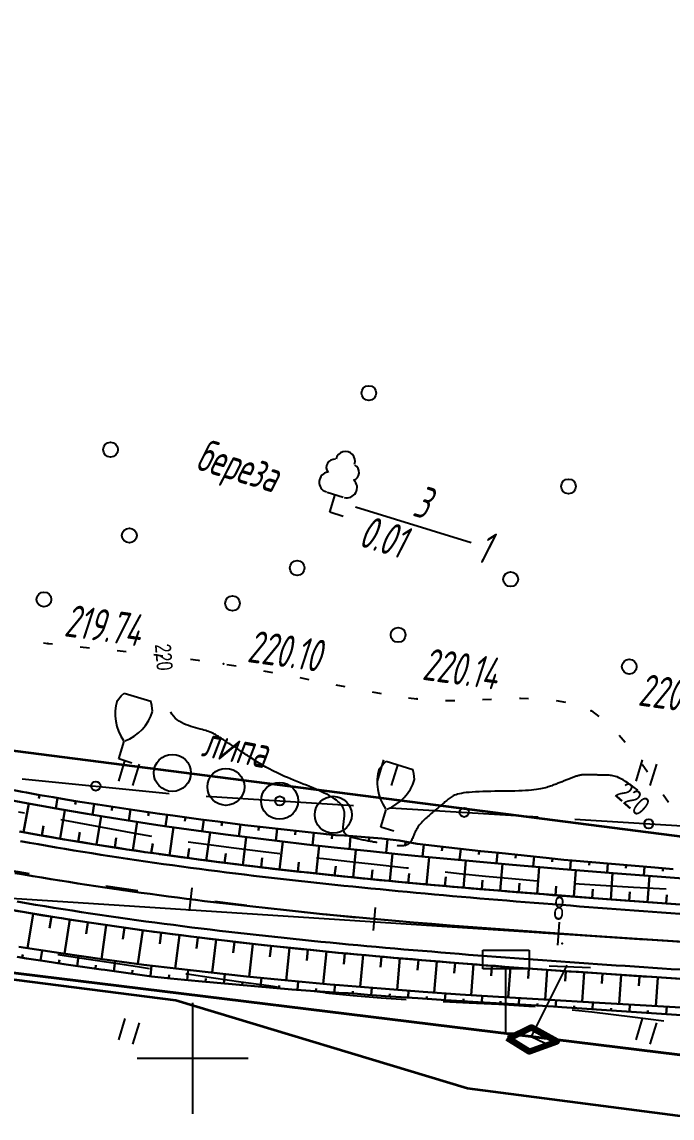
# Model space of a CAD drawing. Header units: millimetres. Extents: x -1799 to 6962, y -1020 to 4121.
# Drawn here: x -1024.1 to -953.8, y 3672.2 to 3790.8 of the extents above; entities that cross this region are included whole.
import ezdxf
from ezdxf import colors
from ezdxf.entities.mleader import LeaderData, LeaderLine
from ezdxf.math import Vec2, Vec3

# ---------------------------------------------------------------- set-up
doc = ezdxf.new("R2010")
doc.units = ezdxf.units.MM
for name, pattern in [('CONTI', [0]), ('DASHED', [0.75, 0.5, -0.25]), ('STROT', [1.7, 0.5, -1.2])]:
    doc.linetypes.add(name, pattern=pattern)
for name, color, linetype, lineweight in [('10', 1, 'Continuous', 35), ('КОПИЯ_ОСЬ_13_ОТКОСЫ', 7, 'Continuous', 30), ('КОПИЯ_ОСЬ_ГРАНИЦЫ_ПОЛОС', 7, 'Continuous', 30), ('ОСЬ_ВЕРХ_ПОКРЫТИЯ_ГРАНИЦЫ_ПОЛОС', 7, 'Continuous', 30), ('ОСЬ_ВЕРХ_ПОКРЫТИЯ_ОСЬ', 1, 'Continuous', 30), ('Отметки', 5, 'Continuous', 30)]:
    doc.layers.add(name, color=color, linetype=linetype, lineweight=lineweight)
for name, color, linetype in [('_Ростелеком', 6, 'Continuous'), ('GOR_BDEFAULT', 212, 'CONTI'), ('NAD_MDEFAULT', 7, 'CONTI'), ('PI_OTDEFAULT', 172, 'CONTI'), ('PI_TTDEFAULT', 5, 'CONTI'), ('PLN_O', 7, 'CONTI'), ('SETKR', 2, 'CONTI'), ('SIT_LDEFAULT', 7, 'CONTI'), ('USLZNDEFAULT', 7, 'CONTI'), ('ZAPSKDEFAULT', 7, 'CONTI'), ('КОПИЯ_ОСЬ_ТАНГЕНСЫ', 1, 'Continuous'), ('ОСЬ_ВЕРХ_ПОКРЫТИЯ_ПИКЕТЫ', 1, 'Continuous'), ('ОСЬ_ВЕРХ_ПОКРЫТИЯ_ТАНГЕНСЫ', 1, 'Continuous'), ('разметка', 7, 'Continuous')]:
    doc.layers.add(name, color=color, linetype=linetype)
doc.styles.add('eskd', font='spds.shx', dxfattribs={"width": 1.2, "oblique": 15})
doc.styles.add('SHRFT', font='TXT', dxfattribs={"width": 3.5})
doc.styles.get("Standard").update_dxf_attribs({"font": 'arial.ttf'})
doc.styles.add('STYLE1', font='romand.shx', dxfattribs={"width": 0.9})
doc.styles.add('ГОСТ', font='', dxfattribs={"oblique": 15, "height": 4})
doc.styles.get('ГОСТ').set_extended_font_data('GOST type A')
doc.linetypes.add('кабель_связи_проект.', pattern='A,10,-1,["/",STYLE1,S=3,R=0,X=0,Y=-1.5],-4.1', length=15.1)

# ---------------------------------------------------------------- blocks, each defined once
blk = doc.blocks.new('BL_333')
at = {"color": 0}
for p, q in [((0, -6), (0, 6)), ((-6, 0), (6, 0))]:
    blk.add_line(p, q, dxfattribs=at)
blk = doc.blocks.new('BL_2011')
at = {"color": 0}
for p, q in [((0, 0), (0, 2.4)), ((1.6, 0), (1.6, 2.4))]:
    blk.add_line(p, q, dxfattribs=at)
blk = doc.blocks.new('BL_107_1')
at = {"color": 0}
for p, q in [((-1.98, 6), (-1.74, 6.6)), ((-1.74, 6.6), (-1.5, 7)), ((-1.5, 7), (1.5, 7)), ((1.74, 6.6), (1.5, 7)), ((1.98, 6), (1.74, 6.6)), ((0, 0), (0, 2)), ((1.5, 0), (0, 0))]:
    blk.add_line(p, q, dxfattribs=at)
for centre, start, end in [((3, 6), 180, 232), ((-3, 6), 308, 0)]:
    blk.add_arc(centre, 5, start, end, dxfattribs=at)
blk = doc.blocks.new('BL_2002')
at = {"color": 0}
blk.add_circle((0, 0), 0.8, dxfattribs=at)
blk = doc.blocks.new('BL_104')
at = {"color": 0}
for p, q in [((-0.9, 2), (0.9, 2)), ((0, 0), (0, 2)), ((1.5, 0), (0, 0))]:
    blk.add_line(p, q, dxfattribs=at)
for centre, radius, start, end in [((0, 5.8), 1.04, 358, 185), ((-0.94, 4.8), 0.88, 100, 235), ((0.94, 4.8), 0.88, 305, 80), ((-1, 3.1), 1.1, 115, 270), ((1, 3.1), 1.1, 270, 65)]:
    blk.add_arc(centre, radius, start, end, dxfattribs=at)
blk = doc.blocks.new('BL_13')
at = {"color": 0}
for p, q in [((-2.5, 7), (-2.5, 9)), ((-2.5, 9), (2.5, 9)), ((2.5, 9), (2.5, 7)), ((0, 7), (-2.5, 7)), ((0, 0), (0, 7)), ((2.5, 7), (0, 7)), ((2, 0), (0, 0))]:
    blk.add_line(p, q, dxfattribs=at)
blk = doc.blocks.new('_None')

msp = doc.modelspace()

# ---------------------------------------------------------------- linework, layer by layer
at = {"layer": '10'}
for points in [[(-804.5, 3662.4), (-824.53, 3666.02), (-948.42, 3671.8), (-975.89, 3675.36), (-1007.46, 3684.89), (-1045.04, 3689.69), (-1091.51, 3701.64), (-1136.71, 3726), (-1145.91, 3731.61), (-1190.93, 3759.81), (-1203.52, 3777.13), (-1281.42, 3800.43), (-1370.85, 3827.17), (-1423.97, 3843.23), (-1467.2, 3856.3), (-1517.94, 3871.63), (-1536.6, 3877.27), (-1560.79, 3884.92), (-1568.4, 3887.32), (-1611.24, 3900.87), (-1670.72, 3919.71)], [(-1127.04, 3748.85), (-1082.58, 3724.79), (-1040.33, 3713.9), (-945.96, 3701.78), (-821.16, 3695.8), (-801.87, 3692.21), (-802.54, 3689.66), (-744.54, 3662.45), (-623.34, 3533.87), (-488.39, 3411.68), (-417.27, 3367.92), (-360.39, 3343.98), (-65.03, 3344.87)]]:
    msp.add_lwpolyline(points, dxfattribs=at)
at = {"layer": '_Ростелеком', "linetype": 'кабель_связи_проект.', "lineweight": 40, "ltscale": 0.25}
msp.add_lwpolyline([(-1657.51, 3939.31), (-1658.17, 3937.63), (-1600.28, 3918.22), (-1339.9, 3818.22), (-1287.5, 3802.77), (-1263.76, 3795.43), (-1223.53, 3781.71), (-1196.63, 3769.68), (-1196.63, 3769.68), (-1140.23, 3729.43), (-1091.1, 3703.08), (-1044.78, 3690.32), (-948.53, 3678.47), (-823.71, 3672.23)], dxfattribs=at)
at = {"layer": '_Ростелеком', "ltscale": 0.25}
for points in [[(-965.14, 3688.73), (-969.01, 3680.99), (-967.48, 3680.27)], [(-967.06, 3688.66), (-962.58, 3688.48)]]:
    msp.add_lwpolyline(points, dxfattribs=at)
at = {"layer": '_Ростелеком', "lineweight": 100, "ltscale": 0.25}
msp.add_lwpolyline([(-971.59, 3680.85), (-969.22, 3679.36), (-966.24, 3680.47), (-968.99, 3681.96), (-971.46, 3680.75)], dxfattribs=at)
at = {"layer": 'GOR_BDEFAULT', "color": 212, "elevation": 220, "flags": 128}
for points in [[(-985.67, 3701.97), (-985.73, 3701.98), (-985.8, 3701.99), (-985.88, 3702.01), (-985.97, 3702.03), (-986.06, 3702.04), (-986.17, 3702.06), (-986.27, 3702.09), (-986.39, 3702.11), (-986.51, 3702.13), (-986.63, 3702.16), (-986.76, 3702.18), (-986.9, 3702.21), (-987.04, 3702.24), (-987.19, 3702.26), (-987.33, 3702.29), (-987.49, 3702.32), (-987.64, 3702.36), (-987.8, 3702.39), (-987.96, 3702.43), (-988.11, 3702.46), (-988.27, 3702.51), (-988.41, 3702.55), (-988.55, 3702.61), (-988.69, 3702.66), (-988.81, 3702.73), (-988.93, 3702.8), (-989.03, 3702.87), (-989.13, 3702.96), (-989.2, 3703.05), (-989.26, 3703.15), (-989.31, 3703.26), (-989.34, 3703.37), (-989.35, 3703.5), (-989.36, 3703.63), (-989.35, 3703.77), (-989.34, 3703.91), (-989.32, 3704.06), (-989.3, 3704.21), (-989.28, 3704.36), (-989.26, 3704.51), (-989.24, 3704.66), (-989.22, 3704.82), (-989.21, 3704.97), (-989.21, 3705.12), (-989.22, 3705.26), (-989.24, 3705.4), (-989.27, 3705.54), (-989.32, 3705.68), (-989.38, 3705.81), (-989.46, 3705.94), (-989.55, 3706.07), (-989.65, 3706.19), (-989.78, 3706.32), (-989.92, 3706.44), (-990.07, 3706.57), (-990.25, 3706.69), (-990.44, 3706.82), (-990.65, 3706.95), (-990.88, 3707.08), (-991.13, 3707.21), (-991.4, 3707.34), (-991.69, 3707.48), (-992, 3707.61), (-992.32, 3707.75), (-992.65, 3707.89), (-992.99, 3708.04), (-993.33, 3708.18), (-993.68, 3708.32), (-994.03, 3708.46), (-994.38, 3708.6), (-994.72, 3708.74), (-995.06, 3708.88), (-995.38, 3709.02), (-995.7, 3709.15), (-996, 3709.29), (-996.29, 3709.42), (-996.56, 3709.55), (-996.82, 3709.67), (-997.06, 3709.8), (-997.3, 3709.92), (-997.51, 3710.03), (-997.72, 3710.15), (-997.92, 3710.26), (-998.11, 3710.38), (-998.29, 3710.49), (-998.47, 3710.59), (-998.64, 3710.7), (-998.8, 3710.8), (-998.96, 3710.91), (-999.11, 3711.01), (-999.27, 3711.11), (-999.42, 3711.21), (-999.56, 3711.3), (-999.71, 3711.4), (-999.85, 3711.49), (-999.99, 3711.58), (-1000.13, 3711.67), (-1000.26, 3711.76), (-1000.4, 3711.85), (-1000.53, 3711.94), (-1000.66, 3712.02), (-1000.78, 3712.1), (-1000.91, 3712.18), (-1001.03, 3712.27), (-1001.15, 3712.34), (-1001.27, 3712.42), (-1001.38, 3712.5), (-1001.5, 3712.57), (-1001.61, 3712.65), (-1001.72, 3712.72), (-1001.83, 3712.79), (-1001.94, 3712.86), (-1002.04, 3712.93), (-1002.14, 3713), (-1002.24, 3713.06), (-1002.34, 3713.13), (-1002.44, 3713.19), (-1002.54, 3713.25), (-1002.63, 3713.31), (-1002.72, 3713.37), (-1002.81, 3713.43), (-1002.9, 3713.49), (-1003, 3713.55), (-1003.09, 3713.6), (-1003.19, 3713.66), (-1003.29, 3713.71), (-1003.4, 3713.77), (-1003.51, 3713.82), (-1003.64, 3713.88), (-1003.77, 3713.93), (-1003.92, 3713.99), (-1004.07, 3714.04), (-1004.24, 3714.1), (-1004.43, 3714.15), (-1004.63, 3714.21), (-1004.85, 3714.27), (-1005.09, 3714.33), (-1005.33, 3714.4), (-1005.58, 3714.47), (-1005.84, 3714.55), (-1006.1, 3714.64), (-1006.36, 3714.74), (-1006.62, 3714.85), (-1006.87, 3714.98), (-1007.1, 3715.12), (-1007.33, 3715.28), (-1007.54, 3715.46), (-1007.72, 3715.66), (-1007.89, 3715.89), (-1008.03, 3716.13)], [(-957.48, 3707.64), (-957.86, 3707.94), (-958.2, 3708.19), (-958.52, 3708.42), (-958.8, 3708.6), (-959.06, 3708.76), (-959.3, 3708.89), (-959.51, 3709), (-959.7, 3709.08), (-959.87, 3709.14), (-960.03, 3709.18), (-960.18, 3709.22), (-960.31, 3709.24), (-960.44, 3709.25), (-960.56, 3709.26), (-960.68, 3709.26), (-960.8, 3709.26), (-960.92, 3709.27), (-961.03, 3709.27), (-961.15, 3709.27), (-961.26, 3709.28), (-961.37, 3709.28), (-961.48, 3709.28), (-961.59, 3709.29), (-961.7, 3709.29), (-961.81, 3709.29), (-961.91, 3709.3), (-962.01, 3709.3), (-962.12, 3709.31), (-962.22, 3709.31), (-962.32, 3709.31), (-962.42, 3709.32), (-962.51, 3709.32), (-962.61, 3709.32), (-962.7, 3709.33), (-962.8, 3709.33), (-962.89, 3709.33), (-962.98, 3709.33), (-963.07, 3709.33), (-963.16, 3709.33), (-963.25, 3709.32), (-963.34, 3709.31), (-963.43, 3709.31), (-963.51, 3709.3), (-963.6, 3709.28), (-963.69, 3709.27), (-963.78, 3709.25), (-963.86, 3709.23), (-963.95, 3709.21), (-964.04, 3709.18), (-964.13, 3709.16), (-964.22, 3709.13), (-964.31, 3709.1), (-964.4, 3709.07), (-964.49, 3709.03), (-964.58, 3709), (-964.67, 3708.96), (-964.76, 3708.93), (-964.86, 3708.89), (-964.95, 3708.85), (-965.05, 3708.81), (-965.15, 3708.77), (-965.24, 3708.74), (-965.34, 3708.7), (-965.44, 3708.66), (-965.55, 3708.62), (-965.65, 3708.57), (-965.76, 3708.53), (-965.86, 3708.49), (-965.97, 3708.45), (-966.08, 3708.41), (-966.19, 3708.36), (-966.31, 3708.32), (-966.42, 3708.27), (-966.54, 3708.23), (-966.65, 3708.18), (-966.77, 3708.14), (-966.9, 3708.09), (-967.02, 3708.04), (-967.16, 3708), (-967.3, 3707.95), (-967.46, 3707.91), (-967.63, 3707.87), (-967.81, 3707.82), (-968, 3707.79), (-968.22, 3707.75), (-968.45, 3707.71), (-968.71, 3707.68), (-968.99, 3707.65), (-969.29, 3707.63), (-969.62, 3707.61), (-969.98, 3707.59), (-970.36, 3707.57), (-970.77, 3707.56), (-971.19, 3707.55), (-971.62, 3707.55), (-972.06, 3707.54), (-972.5, 3707.54), (-972.95, 3707.53), (-973.39, 3707.52), (-973.82, 3707.51), (-974.24, 3707.5), (-974.65, 3707.49), (-975.03, 3707.47), (-975.4, 3707.45), (-975.73, 3707.42), (-976.03, 3707.39), (-976.3, 3707.35), (-976.55, 3707.31), (-976.77, 3707.27), (-976.97, 3707.22), (-977.14, 3707.16), (-977.3, 3707.1), (-977.44, 3707.04), (-977.57, 3706.98), (-977.68, 3706.91), (-977.79, 3706.84), (-977.88, 3706.77), (-977.98, 3706.69), (-978.07, 3706.62), (-978.15, 3706.54), (-978.24, 3706.46), (-978.34, 3706.38), (-978.43, 3706.3), (-978.52, 3706.22), (-978.62, 3706.14), (-978.72, 3706.06), (-978.82, 3705.97), (-978.92, 3705.88), (-979.03, 3705.79), (-979.13, 3705.7), (-979.24, 3705.61), (-979.35, 3705.52), (-979.47, 3705.42), (-979.58, 3705.33), (-979.7, 3705.23), (-979.82, 3705.13), (-979.94, 3705.02), (-980.06, 3704.92), (-980.18, 3704.81), (-980.3, 3704.7), (-980.43, 3704.59), (-980.55, 3704.48), (-980.66, 3704.37), (-980.78, 3704.25), (-980.89, 3704.13), (-980.99, 3704.01), (-981.09, 3703.89), (-981.19, 3703.77), (-981.28, 3703.65), (-981.36, 3703.52), (-981.43, 3703.4), (-981.5, 3703.27), (-981.56, 3703.14), (-981.62, 3703.01), (-981.67, 3702.89), (-981.72, 3702.77), (-981.77, 3702.65), (-981.82, 3702.53), (-981.87, 3702.42), (-981.92, 3702.31), (-981.97, 3702.21), (-982.02, 3702.12), (-982.08, 3702.03), (-982.14, 3701.96), (-982.21, 3701.89), (-982.29, 3701.83), (-982.37, 3701.78), (-982.46, 3701.74), (-982.55, 3701.7), (-982.64, 3701.68), (-982.73, 3701.66), (-982.83, 3701.64), (-982.92, 3701.63), (-983.02, 3701.63), (-983.11, 3701.63), (-983.2, 3701.63), (-983.28, 3701.63), (-983.36, 3701.63), (-983.44, 3701.64), (-983.5, 3701.65)]]:
    msp.add_lwpolyline(points, dxfattribs=at)
at = {"layer": 'NAD_MDEFAULT', "color": 0}
msp.add_line((-988.04, 3738.3), (-975.49, 3734.47), dxfattribs=at)
at = {"layer": 'PI_TTDEFAULT', "color": 5}
for p in [(-1021.34, 3723.53, 219.74), (-1002.33, 3721.34, 220.1), (-981.38, 3717.53, 220.14), (-962.52, 3716.25, 220.13), (-965.65, 3691.07, 220)]:
    msp.add_point(p, dxfattribs=at)
at = {"layer": 'PLN_O'}
for p, q in [((-1024.1, 3708.89), (-1008.18, 3707.31)), ((-1004.2, 3706.99), (-988.23, 3706)), ((-984.24, 3705.75), (-968.27, 3704.76)), ((-964.27, 3704.51), (-948.3, 3703.52))]:
    msp.add_line(p, q, dxfattribs=at)
for centre in [(-1016.14, 3708.1), (-996.22, 3706.49), (-976.26, 3705.25), (-956.29, 3704.01)]:
    msp.add_circle(centre, 0.5, dxfattribs=at)
at = {"layer": 'SIT_LDEFAULT', "color": 7}
for p, q in [((-1021.81, 3723.58), (-1021.34, 3723.53)), ((-1021.34, 3723.53), (-1020.81, 3723.48)), ((-1017.82, 3723.17), (-1016.83, 3723.07)), ((-1013.84, 3722.76), (-1013.18, 3722.69)), ((-1013.18, 3722.69), (-1012.85, 3722.65)), ((-1009.87, 3722.32), (-1008.88, 3722.2)), ((-1005.9, 3721.83), (-1005.04, 3721.72)), ((-1005.04, 3721.72), (-1004.9, 3721.7)), ((-1001.94, 3721.27), (-1000.95, 3721.11)), ((-998, 3720.58), (-997.02, 3720.4)), ((-994.06, 3719.83), (-993.4, 3719.7)), ((-993.4, 3719.69), (-993.09, 3719.63)), ((-990.15, 3719.05), (-989.17, 3718.86)), ((-986.21, 3718.3), (-985.23, 3718.13)), ((-982.27, 3717.66), (-981.38, 3717.53)), ((-981.38, 3717.53), (-981.27, 3717.52)), ((-978.28, 3717.35), (-977.28, 3717.36)), ((-974.29, 3717.46), (-973.29, 3717.51)), ((-970.28, 3717.62), (-970.17, 3717.62)), ((-970.17, 3717.62), (-969.29, 3717.59)), ((-966.3, 3717.35), (-965.31, 3717.19)), ((-962.49, 3716.23), (-961.7, 3715.62)), ((-959.49, 3713.6), (-958.84, 3712.84)), ((-957.01, 3710.45), (-956.43, 3709.64)), ((-954.72, 3707.18), (-954.15, 3706.36)), ((-1023.86, 3705.15), (-1024.5, 3705.26)), ((-1019.47, 3704.36), (-1019.93, 3704.44)), ((-1016.95, 3703.89), (-1019.47, 3704.36)), ((-1014.44, 3703.42), (-1016.95, 3703.89)), ((-1011.92, 3702.96), (-1014.44, 3703.43)), ((-1010.08, 3702.65), (-1011.92, 3702.96)), ((-1004.18, 3701.76), (-1006.13, 3702.03)), ((-1001.2, 3701.37), (-1004.18, 3701.76)), ((-998.02, 3700.98), (-1001.2, 3701.37)), ((-996.21, 3700.77), (-998.02, 3700.99)), ((-991.5, 3700.21), (-992.24, 3700.3)), ((-988.33, 3699.86), (-991.5, 3700.21)), ((-985.36, 3699.53), (-988.33, 3699.86)), ((-982.51, 3699.22), (-985.36, 3699.53)), ((-982.29, 3699.2), (-982.51, 3699.22)), ((-976.82, 3698.61), (-978.33, 3698.77)), ((-973.97, 3698.32), (-976.82, 3698.61)), ((-971.12, 3698.06), (-973.97, 3698.32)), ((-968.36, 3697.82), (-971.12, 3698.06)), ((-962.07, 3697.38), (-964.38, 3697.53)), ((-957.92, 3697.14), (-962.07, 3697.39)), ((-954.4, 3696.94), (-957.92, 3697.13)), ((-1020.23, 3689.89), (-1019.55, 3689.78)), ((-1019.55, 3689.78), (-1016.91, 3689.36)), ((-1016.91, 3689.36), (-1014.27, 3688.96)), ((-1014.27, 3688.96), (-1011.63, 3688.56)), ((-1011.63, 3688.56), (-1010.34, 3688.37)), ((-1006.38, 3687.79), (-1006.26, 3687.77)), ((-1006.26, 3687.77), (-1003.4, 3687.36)), ((-1003.4, 3687.36), (-1000.43, 3686.93)), ((-1000.43, 3686.93), (-997.39, 3686.51)), ((-997.39, 3686.51), (-996.47, 3686.39)), ((-992.51, 3685.9), (-991.28, 3685.75)), ((-991.28, 3685.74), (-988.27, 3685.44)), ((-988.27, 3685.43), (-985.25, 3685.18)), ((-985.25, 3685.18), (-982.55, 3685.01)), ((-978.55, 3684.79), (-975.73, 3684.65)), ((-975.73, 3684.65), (-972.5, 3684.49)), ((-972.5, 3684.49), (-969.28, 3684.29)), ((-969.28, 3684.29), (-968.57, 3684.24)), ((-964.58, 3683.89), (-962.46, 3683.67)), ((-962.46, 3683.67), (-958.03, 3683.13)), ((-958.03, 3683.13), (-954.66, 3682.71))]:
    msp.add_line(p, q, dxfattribs=at)
for centre in [(-1007.85, 3709.52), (-1002.05, 3708.01), (-996.24, 3706.5), (-990.43, 3704.99)]:
    msp.add_circle(centre, 2, dxfattribs=at)
at = {"layer": 'КОПИЯ_ОСЬ_13_ОТКОСЫ'}
for points in [[(-1027.45, 3708.14), (-1024.1, 3707.48), (-1023.62, 3707.39), (-1022.18, 3707.13), (-1021.7, 3707.05), (-1020.74, 3706.89), (-1019.77, 3706.72), (-1018.33, 3706.48), (-1015.92, 3706.1), (-1012.63, 3705.6), (-1010.69, 3705.31), (-1009.23, 3705.11), (-1007.78, 3704.9), (-1004.76, 3704.49), (-1002.91, 3704.25), (-999.99, 3703.88), (-999.01, 3703.76), (-996.08, 3703.42), (-993.14, 3703.1), (-991.18, 3702.89), (-990.2, 3702.8), (-989.21, 3702.74), (-985.18, 3702.42), (-984.29, 3702.33), (-983.31, 3702.22), (-981.36, 3701.85), (-977.91, 3701.45), (-974.46, 3701.06), (-972.49, 3700.86), (-967.05, 3700.29), (-965.47, 3700.12), (-964.57, 3700.04), (-955.63, 3699.28), (-953.65, 3699.11)], [(-1027.66, 3707.01), (-1024.05, 3706.32), (-1020.44, 3705.66), (-1019, 3705.41), (-1017.06, 3705.08), (-1015.13, 3704.76), (-1009.89, 3703.95), (-1008.43, 3703.74), (-1005.26, 3703.29), (-1002.09, 3702.87), (-996.22, 3702.13), (-993.28, 3701.79), (-990.33, 3701.46), (-986.4, 3701.04), (-983.44, 3700.74), (-980.48, 3700.45), (-976.53, 3700.07), (-971.03, 3699.58), (-965.54, 3699.12), (-959.68, 3698.64), (-948.72, 3697.8)], [(-1027.66, 3707.01), (-1024.05, 3706.32), (-1020.44, 3705.66), (-1019, 3705.41), (-1017.06, 3705.08), (-1015.13, 3704.76), (-1009.89, 3703.95), (-1008.43, 3703.74), (-1005.26, 3703.29), (-1002.09, 3702.87), (-996.22, 3702.13), (-993.28, 3701.79), (-990.33, 3701.46), (-986.4, 3701.04), (-983.44, 3700.74), (-980.48, 3700.45), (-976.53, 3700.07), (-971.03, 3699.58), (-965.54, 3699.12), (-959.68, 3698.64), (-948.72, 3697.8)], [(-1022.24, 3707.14), (-1022.31, 3706.77)], [(-1020.27, 3706.81), (-1020.47, 3705.67)], [(-1023.95, 3703.1), (-1023.4, 3706.2)], [(-1020.01, 3702.41), (-1019.49, 3705.49)], [(-1018.3, 3706.48), (-1018.36, 3706.1)], [(-1016.33, 3706.16), (-1016.51, 3704.99)], [(-1014.35, 3705.86), (-1014.41, 3705.47)], [(-1012.37, 3705.56), (-1012.55, 3704.36)], [(-1016.06, 3701.76), (-1015.57, 3704.84)], [(-1012.11, 3701.15), (-1011.65, 3704.23)], [(-1010.39, 3705.27), (-1010.45, 3704.87)], [(-1008.41, 3704.99), (-1008.58, 3703.76)], [(-1006.43, 3704.72), (-1006.49, 3704.31)], [(-1004.45, 3704.45), (-1004.61, 3703.2)], [(-1002.47, 3704.19), (-1002.52, 3703.78)], [(-1021.98, 3702.75), (-1021.8, 3703.78)], [(-1018.04, 3702.08), (-1017.87, 3703.11)], [(-1008.15, 3700.59), (-1007.73, 3703.64)], [(-1004.19, 3700.05), (-1003.77, 3703.09)], [(-1000.48, 3703.94), (-1000.64, 3702.68)], [(-998.5, 3703.7), (-998.54, 3703.28)], [(-996.51, 3703.47), (-996.66, 3702.19)], [(-994.52, 3703.25), (-994.57, 3702.82)], [(-992.53, 3703.03), (-992.67, 3701.72)], [(-1014.09, 3701.45), (-1013.93, 3702.48)], [(-1010.13, 3700.86), (-1009.98, 3701.89)], [(-1000.22, 3699.55), (-999.85, 3702.58)], [(-996.24, 3699.08), (-995.9, 3702.09)], [(-990.54, 3702.83), (-990.58, 3702.4)], [(-988.55, 3702.69), (-988.66, 3701.28)], [(-986.55, 3702.53), (-986.59, 3702.06)], [(-984.56, 3702.36), (-984.7, 3700.87)], [(-982.58, 3702.08), (-982.68, 3701.59)], [(-1006.17, 3700.32), (-1006.03, 3701.34)], [(-1002.2, 3699.79), (-1002.07, 3700.81)], [(-992.27, 3698.64), (-991.95, 3701.64)], [(-988.29, 3698.22), (-987.99, 3701.21)], [(-984.31, 3697.83), (-984.02, 3700.8)], [(-980.61, 3701.76), (-980.76, 3700.47)], [(-978.62, 3701.53), (-978.67, 3701.1)], [(-976.64, 3701.31), (-976.77, 3700.1)], [(-974.65, 3701.08), (-974.69, 3700.68)], [(-972.66, 3700.88), (-972.78, 3699.74)], [(-970.67, 3700.67), (-970.71, 3700.29)], [(-998.23, 3699.31), (-998.11, 3700.32)], [(-994.26, 3698.85), (-994.15, 3699.86)], [(-990.28, 3698.43), (-990.17, 3699.43)], [(-980.33, 3697.46), (-980.06, 3700.41)], [(-976.34, 3697.1), (-976.09, 3700.03)], [(-972.36, 3696.77), (-972.12, 3699.68)], [(-968.68, 3700.46), (-968.79, 3699.39)], [(-966.69, 3700.25), (-966.73, 3699.89)], [(-964.7, 3700.05), (-964.79, 3699.06)], [(-962.71, 3699.88), (-962.74, 3699.55)], [(-960.72, 3699.71), (-960.8, 3698.74)], [(-958.72, 3699.54), (-958.75, 3699.22)], [(-986.3, 3698.02), (-986.2, 3699.02)], [(-982.32, 3697.64), (-982.23, 3698.63)], [(-978.34, 3697.28), (-978.25, 3698.26)], [(-968.37, 3696.45), (-968.14, 3699.34)], [(-964.38, 3696.14), (-964.16, 3699.01)], [(-960.39, 3695.83), (-960.19, 3698.69)], [(-956.73, 3699.37), (-956.81, 3698.42)], [(-956.4, 3695.54), (-956.2, 3698.38)], [(-954.74, 3699.2), (-954.76, 3698.89)], [(-974.35, 3696.93), (-974.27, 3697.91)], [(-970.36, 3696.61), (-970.29, 3697.58)], [(-966.38, 3696.29), (-966.3, 3697.25)], [(-962.39, 3695.98), (-962.32, 3696.94)], [(-958.4, 3695.69), (-958.33, 3696.64)], [(-954.41, 3695.4), (-954.34, 3696.34)], [(-1026.82, 3694.96), (-1023.83, 3694.44), (-1020.34, 3693.87), (-1016.85, 3693.33), (-1010.95, 3692.48), (-1004.95, 3691.71), (-997.94, 3690.9), (-993.94, 3690.47), (-989.93, 3690.07), (-986.93, 3689.79), (-983.93, 3689.52), (-980.42, 3689.22), (-976.42, 3688.9), (-971.91, 3688.55), (-966.31, 3688.15), (-961.41, 3687.81), (-942.4, 3686.55)], [(-1022.91, 3694.29), (-1023.53, 3690.56)], [(-1020.94, 3693.97), (-1021.14, 3692.72)], [(-1018.96, 3693.65), (-1019.54, 3689.95)], [(-1016.99, 3693.35), (-1017.17, 3692.11)], [(-1015.01, 3693.06), (-1015.53, 3689.38)], [(-1013.03, 3692.78), (-1013.2, 3691.55)], [(-1011.05, 3692.5), (-1011.57, 3688.85)], [(-1009.06, 3692.24), (-1009.22, 3691.02)], [(-1007.08, 3691.98), (-1007.55, 3688.36)], [(-1005.1, 3691.73), (-1005.25, 3690.52)], [(-1003.11, 3691.49), (-1003.53, 3687.91)], [(-1001.12, 3691.26), (-1001.26, 3690.07)], [(-1024.47, 3690.71), (-1019.93, 3690.01), (-1015.44, 3689.37), (-1010.94, 3688.77), (-1005.9, 3688.16), (-999.84, 3687.5), (-995.31, 3687.05), (-990.77, 3686.63), (-989.76, 3686.54), (-985.23, 3686.18), (-980.7, 3685.84), (-976.68, 3685.56), (-973.16, 3685.33), (-967.64, 3684.99), (-961.63, 3684.64), (-949.63, 3683.97)], [(-1024.47, 3690.71), (-1019.93, 3690.01), (-1015.44, 3689.37), (-1010.94, 3688.77), (-1005.9, 3688.16), (-999.84, 3687.5), (-995.31, 3687.05), (-990.77, 3686.63), (-989.76, 3686.54), (-985.23, 3686.18), (-980.7, 3685.84), (-976.68, 3685.56), (-973.16, 3685.33), (-967.64, 3684.99), (-961.63, 3684.64), (-949.63, 3683.97)], [(-1022.11, 3689.22), (-1021.93, 3690.31)], [(-999.14, 3691.03), (-999.55, 3687.47)], [(-997.15, 3690.81), (-997.28, 3689.62)], [(-995.16, 3690.6), (-995.53, 3687.07)], [(-993.17, 3690.4), (-993.29, 3689.22)], [(-991.18, 3690.2), (-991.53, 3686.7)], [(-989.19, 3690), (-989.3, 3688.84)], [(-1024.65, 3689.62), (-1023.64, 3689.45), (-1022.63, 3689.3), (-1021.62, 3689.14), (-1019.59, 3688.84), (-1018.58, 3688.68), (-1017.57, 3688.54), (-1016.56, 3688.39), (-1015.55, 3688.25), (-1015.14, 3688.2), (-1013.12, 3687.91), (-1012.11, 3687.78), (-1011.1, 3687.64), (-1010.09, 3687.51), (-1009.07, 3687.39), (-1008.06, 3687.28), (-1005.02, 3686.98), (-1002.99, 3686.79), (-998.95, 3686.43), (-994.9, 3686.1), (-989.84, 3685.74), (-988.83, 3685.68), (-987.82, 3685.61), (-986.71, 3685.52), (-984.29, 3685.34), (-981.27, 3685.14), (-978.25, 3684.94), (-974.73, 3684.72), (-970.2, 3684.45), (-966.59, 3684.24), (-965.69, 3684.18), (-958.68, 3683.71), (-939.71, 3682.45)], [(-1024.09, 3689.53), (-1024.03, 3689.89)], [(-1020.13, 3688.92), (-1020.08, 3689.28)], [(-1018.16, 3688.62), (-1018, 3689.73)], [(-1014.2, 3688.06), (-1014.04, 3689.18)], [(-987.2, 3689.82), (-987.52, 3686.36)], [(-985.21, 3689.64), (-985.31, 3688.49)], [(-983.21, 3689.46), (-983.51, 3686.05)], [(-981.22, 3689.29), (-981.32, 3688.16)], [(-979.23, 3689.13), (-979.5, 3685.76)], [(-977.24, 3688.97), (-977.33, 3687.84)], [(-975.24, 3688.81), (-975.5, 3685.49)], [(-1016.18, 3688.34), (-1016.12, 3688.71)], [(-1012.21, 3687.8), (-1012.17, 3688.17)], [(-1010.23, 3687.53), (-1010.09, 3688.67)], [(-1008.24, 3687.3), (-1008.2, 3687.68)], [(-1006.25, 3687.1), (-1006.15, 3688.19)], [(-1002.27, 3686.72), (-1002.18, 3687.76)], [(-973.25, 3688.66), (-973.33, 3687.55)], [(-971.25, 3688.51), (-971.49, 3685.23)], [(-969.26, 3688.36), (-969.34, 3687.27)], [(-967.26, 3688.22), (-967.5, 3684.98)], [(-965.27, 3688.07), (-965.34, 3687)], [(-963.27, 3687.94), (-963.49, 3684.75)], [(-961.28, 3687.8), (-961.35, 3686.74)], [(-959.28, 3687.67), (-959.49, 3684.52)], [(-1004.26, 3686.91), (-1004.23, 3687.27)], [(-1000.28, 3686.54), (-1000.25, 3686.89)], [(-998.29, 3686.37), (-998.21, 3687.34)], [(-996.29, 3686.21), (-996.27, 3686.53)], [(-994.3, 3686.06), (-994.24, 3686.95)], [(-990.31, 3685.78), (-990.25, 3686.59)], [(-957.29, 3687.54), (-957.36, 3686.49)], [(-955.29, 3687.4), (-955.5, 3684.3)], [(-992.31, 3685.92), (-992.28, 3686.21)], [(-988.31, 3685.64), (-988.3, 3685.91)], [(-986.32, 3685.49), (-986.26, 3686.26)], [(-984.33, 3685.35), (-984.31, 3685.6)], [(-982.33, 3685.21), (-982.28, 3685.96)], [(-980.33, 3685.07), (-980.32, 3685.32)], [(-978.34, 3684.94), (-978.29, 3685.68)], [(-974.35, 3684.69), (-974.3, 3685.41)], [(-976.34, 3684.82), (-976.33, 3685.06)], [(-972.35, 3684.58), (-972.34, 3684.81)], [(-970.35, 3684.46), (-970.31, 3685.15)], [(-968.36, 3684.34), (-968.34, 3684.57)], [(-966.36, 3684.22), (-966.32, 3684.91)], [(-964.37, 3684.09), (-964.35, 3684.32)], [(-962.37, 3683.96), (-962.32, 3684.68)], [(-960.37, 3683.82), (-960.36, 3684.06)], [(-958.38, 3683.69), (-958.33, 3684.45)], [(-954.39, 3683.42), (-954.33, 3684.23)], [(-956.38, 3683.55), (-956.37, 3683.81)]]:
    msp.add_lwpolyline(points, dxfattribs=at)
at = {"layer": 'КОПИЯ_ОСЬ_ГРАНИЦЫ_ПОЛОС'}
for points in [[(-1009.27, 3700.74), (-1008.67, 3700.65), (-1007.7, 3700.52), (-1006.73, 3700.39), (-1005.76, 3700.26), (-1004.79, 3700.13), (-1003.82, 3700), (-1002.84, 3699.88), (-1001.87, 3699.75), (-1000.9, 3699.63), (-999.93, 3699.51), (-998.95, 3699.39), (-997.98, 3699.28), (-997, 3699.16), (-996.03, 3699.05), (-995.05, 3698.94), (-994.08, 3698.83), (-993.1, 3698.73), (-992.12, 3698.62), (-991.15, 3698.52), (-990.17, 3698.41), (-989.19, 3698.31), (-988.21, 3698.21), (-987.24, 3698.11), (-986.26, 3698.02), (-985.28, 3697.92), (-984.3, 3697.83), (-983.32, 3697.73), (-982.34, 3697.64), (-981.36, 3697.55), (-980.38, 3697.46), (-979.4, 3697.37), (-978.42, 3697.29), (-977.44, 3697.2), (-976.46, 3697.11), (-975.48, 3697.03), (-974.5, 3696.95), (-973.52, 3696.86), (-972.53, 3696.78), (-971.55, 3696.7), (-970.57, 3696.62), (-969.59, 3696.54), (-968.6, 3696.46), (-967.62, 3696.39), (-966.64, 3696.31), (-965.65, 3696.23), (-964.67, 3696.16), (-963.69, 3696.08), (-962.7, 3696.01), (-961.72, 3695.93), (-960.73, 3695.86), (-959.75, 3695.79), (-958.76, 3695.71), (-957.78, 3695.64), (-956.79, 3695.57), (-955.81, 3695.5), (-954.82, 3695.42), (-953.84, 3695.35), (-952.85, 3695.28)], [(-1010.02, 3692.36), (-1009.86, 3692.34), (-1008.86, 3692.2), (-1007.86, 3692.07), (-1006.86, 3691.95), (-1005.86, 3691.82), (-1004.87, 3691.7), (-1003.87, 3691.58), (-1002.87, 3691.46), (-1001.87, 3691.34), (-1000.87, 3691.22), (-999.87, 3691.11), (-998.87, 3691), (-997.87, 3690.89), (-996.87, 3690.78), (-995.87, 3690.67), (-994.87, 3690.57), (-993.87, 3690.46), (-992.87, 3690.36), (-991.87, 3690.26), (-990.87, 3690.16), (-989.87, 3690.07), (-988.87, 3689.97), (-987.87, 3689.88), (-986.87, 3689.79), (-985.87, 3689.7), (-984.87, 3689.61), (-983.87, 3689.52), (-982.87, 3689.43), (-981.87, 3689.35), (-980.87, 3689.26), (-979.87, 3689.18), (-978.87, 3689.1), (-977.87, 3689.02), (-976.87, 3688.94), (-975.87, 3688.86), (-974.87, 3688.78), (-973.87, 3688.7), (-972.87, 3688.63), (-971.87, 3688.55), (-970.87, 3688.48), (-969.87, 3688.4), (-968.87, 3688.33), (-967.88, 3688.26), (-966.88, 3688.19), (-965.88, 3688.12), (-964.88, 3688.05), (-963.88, 3687.98), (-962.88, 3687.91), (-961.88, 3687.84), (-960.89, 3687.77), (-959.89, 3687.7), (-958.89, 3687.64), (-957.89, 3687.57), (-956.89, 3687.5), (-955.9, 3687.44), (-954.9, 3687.37), (-953.9, 3687.31), (-952.91, 3687.24)]]:
    msp.add_lwpolyline(points, dxfattribs=at)
at = {"layer": 'КОПИЯ_ОСЬ_ТАНГЕНСЫ'}
msp.add_line((-1078.14, 3699.44), (-773.7, 3679.53), dxfattribs=at)
at = {"layer": 'ОСЬ_ВЕРХ_ПОКРЫТИЯ_ГРАНИЦЫ_ПОЛОС', "linetype": 'Continuous'}
for points in [[(-1024.39, 3703.18), (-1023.42, 3703), (-1022.46, 3702.83), (-1021.49, 3702.66), (-1020.53, 3702.49), (-1019.56, 3702.33), (-1018.59, 3702.17), (-1017.62, 3702.01), (-1016.65, 3701.85), (-1015.69, 3701.7), (-1014.72, 3701.55), (-1013.75, 3701.4), (-1012.77, 3701.25), (-1011.8, 3701.11), (-1010.83, 3700.96), (-1009.86, 3700.82), (-1008.89, 3700.69), (-1007.91, 3700.55), (-1006.94, 3700.42), (-1005.96, 3700.28), (-1004.99, 3700.15), (-1004.01, 3700.03), (-1003.04, 3699.9), (-1002.06, 3699.78), (-1001.09, 3699.65), (-1000.11, 3699.53), (-999.13, 3699.42), (-998.15, 3699.3), (-997.17, 3699.18), (-996.2, 3699.07), (-995.22, 3698.96), (-994.24, 3698.85), (-993.26, 3698.74), (-992.28, 3698.64), (-991.3, 3698.53), (-990.32, 3698.43), (-989.34, 3698.33), (-988.36, 3698.23), (-987.37, 3698.13), (-986.39, 3698.03), (-985.41, 3697.93), (-984.43, 3697.84), (-983.45, 3697.75), (-982.46, 3697.65), (-981.48, 3697.56), (-980.5, 3697.47), (-979.51, 3697.38), (-978.53, 3697.29), (-977.54, 3697.21), (-976.56, 3697.12), (-975.57, 3697.04), (-974.59, 3696.95), (-973.6, 3696.87), (-972.62, 3696.79), (-971.63, 3696.71), (-970.65, 3696.63), (-969.66, 3696.55), (-968.67, 3696.47), (-967.69, 3696.39), (-966.7, 3696.31), (-965.71, 3696.24), (-964.73, 3696.16), (-963.74, 3696.09), (-962.75, 3696.01), (-961.76, 3695.94), (-960.78, 3695.86), (-959.79, 3695.79), (-958.8, 3695.72), (-957.81, 3695.64), (-956.82, 3695.57), (-955.83, 3695.5), (-954.84, 3695.43), (-953.86, 3695.35), (-952.87, 3695.28)], [(-948.91, 3695), (-960.86, 3695.87), (-965.74, 3696.24), (-971.31, 3696.68), (-974.78, 3696.97), (-977.76, 3697.23), (-980.73, 3697.49), (-983.7, 3697.77), (-986.67, 3698.06), (-989.64, 3698.36), (-992.6, 3698.67), (-995.56, 3699), (-997.04, 3699.17), (-1000.49, 3699.58), (-1003.93, 3700.01), (-1009.33, 3700.75), (-1010.8, 3700.96), (-1013.25, 3701.32), (-1017.35, 3701.97), (-1021.44, 3702.65), (-1022.42, 3702.82), (-1024.36, 3703.17)], [(-952.92, 3694.28), (-953.9, 3694.35), (-954.89, 3694.43), (-955.87, 3694.5), (-956.86, 3694.57), (-957.85, 3694.64), (-958.83, 3694.72), (-959.82, 3694.79), (-960.8, 3694.86), (-961.79, 3694.94), (-962.77, 3695.01), (-963.76, 3695.08), (-964.74, 3695.16), (-965.72, 3695.24), (-966.71, 3695.31), (-967.69, 3695.39), (-968.68, 3695.47), (-969.66, 3695.55), (-970.64, 3695.62), (-971.63, 3695.7), (-972.61, 3695.79), (-973.59, 3695.87), (-974.57, 3695.95), (-975.56, 3696.03), (-976.54, 3696.12), (-977.52, 3696.2), (-978.5, 3696.29), (-979.48, 3696.38), (-980.47, 3696.46), (-981.45, 3696.55), (-982.43, 3696.65), (-983.41, 3696.74), (-984.39, 3696.83), (-985.37, 3696.93), (-986.35, 3697.02), (-987.33, 3697.12), (-988.31, 3697.22), (-989.29, 3697.32), (-990.27, 3697.42), (-991.25, 3697.52), (-992.22, 3697.62), (-993.2, 3697.73), (-994.18, 3697.84), (-995.16, 3697.95), (-996.13, 3698.06), (-997.11, 3698.17), (-998.09, 3698.28), (-999.06, 3698.4), (-1000.04, 3698.52), (-1001.01, 3698.64), (-1001.99, 3698.76), (-1002.96, 3698.88), (-1003.94, 3699.01), (-1004.91, 3699.13), (-1005.89, 3699.26), (-1006.86, 3699.4), (-1007.83, 3699.53), (-1008.8, 3699.66), (-1009.78, 3699.8), (-1010.75, 3699.94), (-1011.72, 3700.08), (-1012.69, 3700.23), (-1013.66, 3700.37), (-1014.63, 3700.52), (-1015.6, 3700.67), (-1016.56, 3700.83), (-1017.53, 3700.98), (-1018.5, 3701.14), (-1019.47, 3701.3), (-1020.43, 3701.46), (-1021.4, 3701.63), (-1022.36, 3701.8), (-1023.33, 3701.97), (-1024.29, 3702.14)]]:
    msp.add_lwpolyline(points, dxfattribs=at)
at = {"layer": 'ОСЬ_ВЕРХ_ПОКРЫТИЯ_ГРАНИЦЫ_ПОЛОС', "linetype": 'Continuous', "lineweight": 30}
for points in [[(-952.84, 3688.24), (-953.84, 3688.3), (-954.83, 3688.37), (-955.83, 3688.44), (-956.83, 3688.5), (-957.83, 3688.57), (-958.82, 3688.63), (-959.82, 3688.7), (-960.82, 3688.77), (-961.82, 3688.84), (-962.81, 3688.91), (-963.81, 3688.97), (-964.81, 3689.04), (-965.81, 3689.11), (-966.81, 3689.18), (-967.8, 3689.26), (-968.8, 3689.33), (-969.8, 3689.4), (-970.8, 3689.47), (-971.8, 3689.55), (-972.79, 3689.62), (-973.79, 3689.7), (-974.79, 3689.78), (-975.79, 3689.85), (-976.79, 3689.93), (-977.79, 3690.01), (-978.79, 3690.09), (-979.78, 3690.18), (-980.78, 3690.26), (-981.78, 3690.34), (-982.78, 3690.43), (-983.78, 3690.52), (-984.78, 3690.6), (-985.78, 3690.69), (-986.78, 3690.78), (-987.77, 3690.88), (-988.77, 3690.97), (-989.77, 3691.06), (-990.77, 3691.16), (-991.77, 3691.26), (-992.77, 3691.36), (-993.77, 3691.46), (-994.76, 3691.56), (-995.76, 3691.67), (-996.76, 3691.77), (-997.76, 3691.88), (-998.76, 3691.99), (-999.75, 3692.1), (-1000.75, 3692.22), (-1001.75, 3692.33), (-1002.75, 3692.45), (-1003.75, 3692.57), (-1004.74, 3692.69), (-1005.74, 3692.81), (-1006.74, 3692.94), (-1007.73, 3693.07), (-1008.73, 3693.2), (-1009.73, 3693.33), (-1010.72, 3693.46), (-1011.72, 3693.6), (-1012.72, 3693.74), (-1013.71, 3693.88), (-1014.71, 3694.02), (-1015.7, 3694.17), (-1016.7, 3694.32), (-1017.69, 3694.47), (-1018.69, 3694.62), (-1019.68, 3694.78), (-1020.68, 3694.94), (-1021.67, 3695.1), (-1022.66, 3695.26), (-1023.66, 3695.43), (-1024.65, 3695.6)], [(-952.9, 3687.24), (-953.9, 3687.31), (-954.9, 3687.37), (-955.9, 3687.44), (-956.89, 3687.5), (-957.89, 3687.57), (-958.89, 3687.64), (-959.89, 3687.7), (-960.89, 3687.77), (-961.88, 3687.84), (-962.88, 3687.91), (-963.88, 3687.98), (-964.88, 3688.05), (-965.88, 3688.12), (-966.88, 3688.19), (-967.87, 3688.26), (-968.87, 3688.33), (-969.87, 3688.4), (-970.87, 3688.48), (-971.87, 3688.55), (-972.87, 3688.63), (-973.87, 3688.7), (-974.87, 3688.78), (-975.87, 3688.86), (-976.87, 3688.94), (-977.87, 3689.02), (-978.87, 3689.1), (-979.87, 3689.18), (-980.87, 3689.26), (-981.87, 3689.35), (-982.87, 3689.43), (-983.87, 3689.52), (-984.87, 3689.61), (-985.87, 3689.7), (-986.87, 3689.79), (-987.87, 3689.88), (-988.87, 3689.97), (-989.87, 3690.07), (-990.87, 3690.16), (-991.87, 3690.26), (-992.87, 3690.36), (-993.87, 3690.46), (-994.87, 3690.57), (-995.87, 3690.67), (-996.87, 3690.78), (-997.87, 3690.89), (-998.87, 3691), (-999.87, 3691.11), (-1000.87, 3691.22), (-1001.87, 3691.34), (-1002.87, 3691.46), (-1003.87, 3691.58), (-1004.86, 3691.7), (-1005.86, 3691.82), (-1006.86, 3691.95), (-1007.86, 3692.07), (-1008.86, 3692.2), (-1009.86, 3692.34), (-1010.86, 3692.47), (-1011.86, 3692.61), (-1012.86, 3692.75), (-1013.85, 3692.89), (-1014.85, 3693.03), (-1015.85, 3693.18), (-1016.85, 3693.33), (-1017.84, 3693.48), (-1018.84, 3693.63), (-1019.84, 3693.79), (-1020.83, 3693.95), (-1021.83, 3694.11), (-1022.83, 3694.28), (-1023.82, 3694.44), (-1024.82, 3694.61)]]:
    msp.add_lwpolyline(points, dxfattribs=at)
at = {"layer": 'ОСЬ_ВЕРХ_ПОКРЫТИЯ_ОСЬ'}
msp.add_lwpolyline([(-1024.9, 3698.69), (-1023.93, 3698.52), (-1022.95, 3698.35), (-1021.98, 3698.19), (-1021, 3698.03), (-1020.03, 3697.87), (-1019.05, 3697.72), (-1018.07, 3697.56), (-1017.1, 3697.41), (-1016.12, 3697.26), (-1015.14, 3697.12), (-1014.16, 3696.97), (-1013.18, 3696.83), (-1012.2, 3696.7), (-1011.22, 3696.56), (-1010.24, 3696.42), (-1009.26, 3696.29), (-1008.28, 3696.16), (-1007.3, 3696.04), (-1006.32, 3695.91), (-1005.34, 3695.79), (-1004.36, 3695.66), (-1003.38, 3695.55), (-1001.41, 3695.31), (-999.45, 3695.09), (-997.48, 3694.87), (-995.51, 3694.66), (-993.55, 3694.45), (-991.58, 3694.25), (-989.61, 3694.06), (-987.64, 3693.88), (-985.67, 3693.7), (-983.7, 3693.52), (-981.73, 3693.35), (-979.76, 3693.18), (-977.79, 3693.02), (-975.82, 3692.87), (-972.86, 3692.64), (-969.9, 3692.42), (-966.94, 3692.2), (-962.99, 3691.93), (-958.06, 3691.59), (-949.18, 3691.01)], dxfattribs=at)
at = {"layer": 'ОСЬ_ВЕРХ_ПОКРЫТИЯ_ПИКЕТЫ'}
for p, q in [((-1006.01, 3694.61), (-1005.7, 3697.09)), ((-986.08, 3692.48), (-985.85, 3694.97)), ((-966.12, 3690.89), (-965.94, 3693.38)), ((-966.12, 3690.89), (-965.94, 3693.38))]:
    msp.add_line(p, q, dxfattribs=at)
at = {"layer": 'ОСЬ_ВЕРХ_ПОКРЫТИЯ_ТАНГЕНСЫ'}
msp.add_line((-1078.14, 3699.44), (-773.7, 3679.53), dxfattribs=at)
at = {"layer": 'разметка', "linetype": 'STROT', "lineweight": 30, "ltscale": 7}
msp.add_lwpolyline([(-1666.75, 3931.93, 0.015228), (-1561.85, 3896.89), (-1347.41, 3830.07, 0.003289), (-1322.24, 3822.41), (-1286.02, 3811.64, -0.037735), (-1201.22, 3781.75, -0.049609), (-1149.7, 3750.97, 0.102502), (-1038.49, 3701.35, 0.034541), (-963.71, 3691.96)], format="xyb", dxfattribs=at)
at = {"layer": 'разметка', "linetype": 'DASHED', "lineweight": 30, "ltscale": 14}
msp.add_lwpolyline([(-963.71, 3691.96), (-863.92, 3685.43)], dxfattribs=at)

# ---------------------------------------------------------------- block references
at = {"layer": '_Ростелеком'}
msp.add_blockref('BL_13', (-971.74, 3681.33), dxfattribs=at)
at = {"layer": 'SETKR', "color": 82}
msp.add_blockref('BL_333', (-1005.65, 3678.64), dxfattribs=at)
at = {"layer": 'USLZNDEFAULT', "color": 7, "rotation": 342.9999999999999}
for name, p in [('BL_104', (-990.81, 3737.72)), ('BL_107_1', (-1013.66, 3711.03)), ('BL_107_1', (-985.3, 3703.65))]:
    msp.add_blockref(name, p, dxfattribs=at)
at = {"layer": 'ZAPSKDEFAULT', "color": 7, "rotation": 342.9999999999999}
for name, p in [('BL_2002', (-986.58, 3750.62)), ('BL_2002', (-1014.54, 3744.5)), ('BL_2002', (-964.97, 3740.52)), ('BL_2002', (-1012.5, 3735.21)), ('BL_2002', (-994.34, 3731.7)), ('BL_2002', (-971.23, 3730.48)), ('BL_2002', (-1021.75, 3728.29)), ('BL_2002', (-1001.34, 3727.87)), ('BL_2002', (-983.41, 3724.46)), ('BL_2002', (-958.39, 3721.02)), ('BL_2011', (-1013.65, 3708.64)), ('BL_2011', (-985.65, 3708.64)), ('BL_2011', (-957.65, 3708.64)), ('BL_2011', (-1013.65, 3680.64)), ('BL_2011', (-957.65, 3680.64))]:
    msp.add_blockref(name, p, dxfattribs=at)

# ---------------------------------------------------------------- texts
at = {"layer": 'GOR_BDEFAULT', "color": 212, "style": 'SHRFT', "width": 0.75}
for height, rotation, p in [(1.722, 274.7002, (-1009.74, 3723.41, 220)), (2.126, 318.6702, (-960.05, 3707.09, 220))]:
    msp.add_text('220', height=height, rotation=rotation, dxfattribs=at).set_placement(p)
at = {"layer": 'NAD_MDEFAULT', "color": 7, "style": 'eskd', "oblique": 10, "width": 0.8}
for s, rotation, p in [(' береза', 343, (-1006.83, 3742.85)), (' 3', 343, (-983.35, 3737.81)), (' 0.01', 343, (-989.19, 3734.54)), (' 1', 343, (-976.42, 3732.87)), ('липа', 349, (-1004.81, 3711.35))]:
    msp.add_text(s, height=3.5, rotation=rotation, dxfattribs=at).set_placement(p)
at = {"layer": 'PI_OTDEFAULT', "color": 172, "style": 'eskd', "oblique": 10, "width": 0.8}
for s, p in [('219.74', (-1019.65, 3724.33)), ('220.10', (-999.84, 3721.54)), ('220.14', (-980.89, 3719.62)), ('220.13', (-957.52, 3716.84))]:
    msp.add_text(s, height=3.5, rotation=352, dxfattribs=at).set_placement(p)
at = {"layer": 'ОСЬ_ВЕРХ_ПОКРЫТИЯ_ПИКЕТЫ', "width": 0.6}
msp.add_text('8', height=2.5, rotation=355.9556, dxfattribs=at).set_placement((-966.67, 3693.69))

# ---------------------------------------------------------------- leaders
at = {"layer": 'Отметки', "ltscale": 0.2}
ml = msp.add_multileader_mtext('Standard', dxfattribs=at)
ml.set_content('221,18', color=256, style='ГОСТ')
ml.set_leader_properties()
ml.set_arrow_properties(name='NONE')
ml.build(insert=Vec2(0, 0))
ml.multileader.update_dxf_attribs({"text_left_attachment_type": 6, "text_right_attachment_type": 6, "dogleg_length": 0.36, "arrow_head_size": 2})
ctx = ml.context
ctx.base_point, ctx.arrow_head_size, ctx.landing_gap_size, ctx.plane_origin, ctx.plane_x_axis, ctx.plane_y_axis = Vec3(-940.92, 3725.33), 2, 0, Vec3(-951.68, 3657.37), Vec3(0.9978, -0.066295), Vec3(0.066295, 0.9978)
ctx.left_attachment, ctx.right_attachment = 6, 6
notes = []
notes.append((ctx, [(0, (1, 1, 0), (-941.28, 3725.35), (0.9978, -0.066295), 0.36, [(0, [(-947.46, 3690.89)], 0, [])])]))
ctx.mtext.insert, ctx.mtext.text_direction, ctx.mtext.rotation, ctx.mtext.line_spacing_style, ctx.mtext.flow_direction = Vec3(-940.61, 3729.92), Vec3(0.9978, -0.066295), 6.216842, 2, 5
for ctx, leaders in notes:
    for number, flags, end, landing, length, lines in leaders:
        leader = LeaderData()
        leader.index, (leader.has_last_leader_line, leader.has_dogleg_vector, leader.attachment_direction) = number, flags
        leader.last_leader_point, leader.dogleg_vector, leader.dogleg_length = Vec3(end), Vec3(landing), length
        for number, points, colour, breaks in lines:
            line = LeaderLine()
            line.index, line.vertices, line.color, line.breaks = number, Vec3.list(points), colors.encode_raw_color(colour), breaks
            leader.lines.append(line)
        ctx.leaders.append(leader)

doc.saveas('drawing.dxf')
